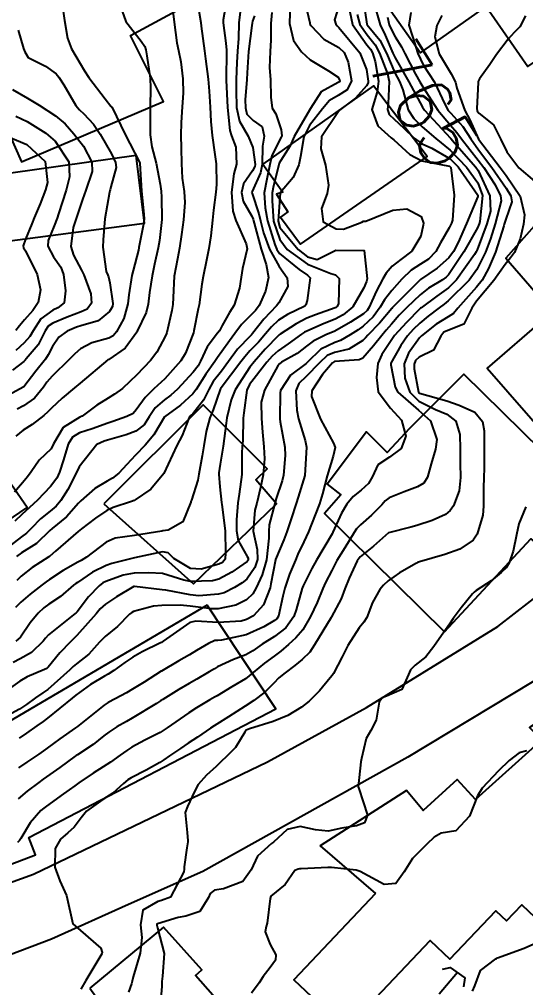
# Model space of a CAD drawing. Header units: metres. Extents: x 318500 to 325275, y 7408834 to 7428799.
# Drawn here: x 321789.5 to 321825.4, y 7422754.9 to 7422823.5 of the extents above; entities that cross this region are included whole.
import ezdxf
from ezdxf.enums import TextEntityAlignment as Align

# ---------------------------------------------------------------- set-up
doc = ezdxf.new("R2010")
doc.units = ezdxf.units.M
doc.header["$MEASUREMENT"] = 0
for name, color, linetype in [('Cotas', 45, 'Continuous'), ('Curvas de Nivel 1m', 11, 'Continuous'), ('Curvas de Nivel 5m', 15, 'Continuous'), ('Edificações', 30, 'Continuous'), ('Hidrografia', 140, 'Continuous'), ('Pontes_Viadutos_Tubos', 190, 'Continuous'), ('Vias Primárias', 230, 'Continuous')]:
    doc.layers.add(name, color=color, linetype=linetype)
doc.styles.add('Style-STANDARD', font='STANDARD.shx')

msp = doc.modelspace()

# ---------------------------------------------------------------- linework, layer by layer
at = {"layer": 'Curvas de Nivel 1m', "flags": 128}
for points, elevation in [([(321800.245, 7422825.304), (321800.486, 7422823.345), (321800.69, 7422821.876), (321800.791, 7422821.34), (321800.953, 7422820.522), (321801.106, 7422819.335), (321801.122, 7422818.317), (321801.063, 7422817.335), (321800.985, 7422816.243), (321800.954, 7422815.337), (321800.982, 7422814.41), (321801.014, 7422813.335), (321801.062, 7422812.297), (321801.194, 7422811.332), (321801.244, 7422810.573), (321801.158, 7422809.332), (321801.02, 7422808.289), (321800.867, 7422807.336), (321800.717, 7422806.569), (321800.489, 7422805.342), (321800.412, 7422803.84), (321800.391, 7422803.343), (321800.328, 7422802.919), (321799.97, 7422801.349), (321799.946, 7422801.282), (321799.876, 7422801.113), (321799.263, 7422799.955), (321798.808, 7422799.366), (321797.84, 7422798.361), (321797.352, 7422797.868), (321796.824, 7422797.39), (321796.252, 7422796.968), (321795.82, 7422796.704), (321795.016, 7422796.207), (321793.969, 7422795.427), (321793.857, 7422795.371), (321793.799, 7422795.351), (321792.623, 7422794.612), (321791.944, 7422793.457), (321791.766, 7422793.109), (321790.928, 7422792.299), (321790.366, 7422791.474), (321790.103, 7422791.118), (321789.738, 7422790.691), (321789.18, 7422790.036)], 776), ([(321804.193, 7422824.854), (321803.972, 7422823.504), (321803.976, 7422823.302), (321804.156, 7422821.86), (321804.201, 7422821.35), (321804.195, 7422821.299), (321804.197, 7422821.252), (321804.183, 7422819.299), (321804.186, 7422819.232), (321804.271, 7422817.297), (321804.447, 7422815.667), (321804.561, 7422815.293), (321804.864, 7422814.481), (321804.907, 7422813.287), (321804.729, 7422812.59), (321804.552, 7422811.292), (321804.652, 7422809.946), (321804.863, 7422809.287), (321805.603, 7422807.638), (321805.654, 7422807.275), (321805.34, 7422805.878), (321805.236, 7422805.28), (321805.126, 7422804.486), (321804.735, 7422803.288), (321804.42, 7422802.774), (321803.888, 7422801.852), (321803.707, 7422801.478), (321803.566, 7422801.303), (321802.84, 7422800.335), (321802.369, 7422799.315), (321802.187, 7422798.977), (321801.842, 7422798.532), (321800.736, 7422797.336), (321800.263, 7422796.904), (321799.818, 7422796.578), (321799.148, 7422796.022), (321798.714, 7422795.366), (321798.357, 7422794.806), (321797.785, 7422794.358), (321797.082, 7422794.086), (321795.775, 7422793.712), (321795.532, 7422793.645), (321795.014, 7422793.411), (321793.754, 7422791.826), (321793.572, 7422791.433), (321792.957, 7422790.216), (321792.47, 7422789.449), (321792.126, 7422789.041), (321791.709, 7422788.699), (321791.019, 7422788.148), (321790.387, 7422787.473), (321790.035, 7422787.128), (321789.684, 7422786.868), (321787.866, 7422785.507)], 774), ([(321809.663, 7422825.228), (321810.103, 7422823.289), (321810.113, 7422823.221), (321810.126, 7422823.177), (321810.169, 7422823.101), (321811.093, 7422822.14), (321812.154, 7422821.55), (321812.532, 7422821.186), (321812.824, 7422820.499), (321813.052, 7422819.181), (321812.757, 7422818.537), (321812.104, 7422818.147), (321811.506, 7422817.791), (321811.007, 7422817.206), (321810.078, 7422816.024), (321809.691, 7422815.224), (321809.452, 7422813.823), (321809.327, 7422813.227), (321808.932, 7422812.325), (321808.01, 7422811.252), (321807.856, 7422809.242), (321807.983, 7422808.781), (321809.28, 7422807.227), (321809.952, 7422806.708), (321810.63, 7422806.53), (321811.96, 7422807.19), (321813.96, 7422807.16), (321814.159, 7422805.158), (321814.115, 7422804.971), (321813.923, 7422804.505), (321813.151, 7422803.171), (321812.48, 7422802.603), (321811.897, 7422802.3), (321811.117, 7422801.976), (321809.883, 7422801.441), (321809.738, 7422801.366), (321809.526, 7422801.224), (321808.562, 7422800.541), (321807.862, 7422800.06), (321807.43, 7422799.673), (321807.069, 7422799.252), (321805.834, 7422797.674), (321805.641, 7422797.273), (321805.419, 7422795.663), (321805.392, 7422795.276), (321805.351, 7422793.701), (321805.321, 7422793.277), (321805.289, 7422792.801), (321805.276, 7422791.277), (321805.107, 7422789.902), (321805.015, 7422789.281), (321804.907, 7422788.076), (321804.913, 7422787.282), (321805.023, 7422786.62), (321805.672, 7422785.481), (321805.747, 7422785.345), (321805.748, 7422785.269), (321805.73, 7422785.208), (321805.668, 7422785.128), (321804.586, 7422784.356), (321803.649, 7422783.871), (321803.204, 7422783.747), (321801.646, 7422783.699), (321801.17, 7422783.804), (321799.654, 7422784.261), (321798.705, 7422784.314), (321797.654, 7422784.285), (321796.883, 7422784.156), (321795.645, 7422783.702), (321795.442, 7422783.604), (321795.182, 7422783.407), (321794.424, 7422782.622), (321793.612, 7422781.552), (321793.552, 7422781.49), (321793.473, 7422781.432), (321791.595, 7422779.925), (321791.37, 7422779.684), (321791.204, 7422779.464), (321790.391, 7422778.659), (321789.571, 7422778.23), (321789.086, 7422777.969)], 769), ([(321796.444, 7422825.15), (321797.067, 7422823.391), (321798.156, 7422821.989), (321798.407, 7422821.631), (321798.484, 7422821.375), (321798.555, 7422820.963), (321798.784, 7422819.37), (321798.806, 7422818.673), (321798.78, 7422817.37), (321798.791, 7422816.084), (321798.792, 7422815.369), (321798.918, 7422814.506), (321799.219, 7422813.362), (321799.511, 7422811.864), (321799.564, 7422811.357), (321799.597, 7422810.948), (321799.622, 7422809.356), (321799.456, 7422807.869), (321799.354, 7422807.359), (321799.101, 7422806.204), (321798.933, 7422805.365), (321798.741, 7422804.191), (321798.658, 7422803.369), (321798.511, 7422802.76), (321797.881, 7422801.45), (321797.861, 7422801.4), (321797.85, 7422801.38), (321797.022, 7422800.229), (321795.851, 7422799.434), (321795.828, 7422799.423), (321795.792, 7422799.401), (321793.833, 7422797.767), (321793.439, 7422797.436), (321792.564, 7422796.704), (321791.808, 7422795.989), (321791.538, 7422795.729), (321791.246, 7422795.466), (321790.44, 7422794.824), (321789.784, 7422794.428), (321789.272, 7422793.993)], 777), ([(321792.489, 7422825.162), (321792.72, 7422823.452), (321792.927, 7422822.217), (321793.207, 7422821.444), (321794.127, 7422819.899), (321794.452, 7422819.425), (321795.602, 7422817.903), (321796.012, 7422817.401), (321796.048, 7422817.359), (321796.089, 7422817.285), (321797.014, 7422815.391), (321798.041, 7422813.428), (321798.062, 7422813.38), (321798.065, 7422813.354), (321798.17, 7422811.378), (321798.353, 7422809.734), (321798.366, 7422809.374), (321798.327, 7422809.033), (321797.998, 7422807.379), (321797.994, 7422807.345), (321797.957, 7422807.186), (321797.581, 7422805.738), (321797.503, 7422805.384), (321797.285, 7422804.018), (321797.216, 7422803.387), (321796.931, 7422802.353), (321796.403, 7422801.395), (321796.169, 7422801.104), (321795.873, 7422800.944), (321794.667, 7422800.619), (321793.862, 7422800.202), (321793.447, 7422799.845), (321793.048, 7422799.442), (321791.838, 7422798.244), (321791.478, 7422797.819), (321791.231, 7422797.466), (321790.599, 7422796.691), (321789.81, 7422796.154), (321789.376, 7422795.917)], 778), ([(321814.651, 7422824.705), (321815.089, 7422823.156), (321815.445, 7422822.433), (321815.997, 7422821.142), (321816.145, 7422820.812), (321817.134, 7422819.125), (321818.093, 7422817.326), (321818.24, 7422817.109), (321820.07, 7422815.128), (321820.087, 7422815.107), (321820.102, 7422815.09), (321820.357, 7422814.794), (321821.861, 7422813.063), (321822.036, 7422812.825), (321822.87, 7422811.047), (321822.913, 7422809.96), (321822.654, 7422809.05), (321821.962, 7422807.198), (321821.89, 7422807.061), (321821.777, 7422806.883), (321820.503, 7422805.081), (321819.924, 7422804.509), (321819.097, 7422803.92), (321817.999, 7422803.109), (321817.949, 7422803.07), (321817.909, 7422803.035), (321816.948, 7422802.07), (321816.109, 7422801.137), (321816.011, 7422801.005), (321815.874, 7422800.773), (321815.213, 7422799.794), (321814.919, 7422799.149), (321814.823, 7422798.167), (321814.952, 7422797.149), (321815.813, 7422795.99), (321816.611, 7422795.128), (321816.901, 7422794.006), (321816.581, 7422793.128), (321815.764, 7422792.52), (321814.926, 7422791.981), (321814.55, 7422791.152), (321814.259, 7422790.638), (321813.735, 7422790.167), (321813.181, 7422789.715), (321812.74, 7422789.175), (321812.348, 7422788.543), (321811.739, 7422787.189), (321811.689, 7422787.09), (321810.569, 7422785.207), (321810.253, 7422784.62), (321809.643, 7422783.404), (321809.586, 7422783.275), (321809.565, 7422783.221), (321809.138, 7422781.704), (321808.962, 7422781.226), (321808.404, 7422780.43), (321807.596, 7422779.806), (321806.717, 7422779.253), (321806.065, 7422778.781), (321805.579, 7422778.507), (321804.686, 7422778.171), (321803.565, 7422777.644), (321803.347, 7422777.518), (321802.984, 7422777.306), (321802.087, 7422776.779), (321801.547, 7422776.462), (321800.832, 7422776.039), (321799.699, 7422775.347), (321799.529, 7422775.244), (321799.238, 7422775.066), (321797.516, 7422774.024), (321797.112, 7422773.786), (321796.436, 7422773.391), (321795.868, 7422773.033), (321795.5, 7422772.755), (321794.744, 7422772.158), (321793.637, 7422771.428), (321793.542, 7422771.366), (321793.478, 7422771.324), (321792.396, 7422770.516), (321791.456, 7422769.859), (321791.218, 7422769.697), (321790.897, 7422769.466), (321790.077, 7422768.84), (321789.438, 7422768.307)], 764), ([(321812.846, 7422824.528), (321813.136, 7422823.18), (321814.156, 7422821.744), (321814.414, 7422821.428), (321814.546, 7422821.164), (321814.745, 7422820.557), (321814.967, 7422819.157), (321814.867, 7422818.4), (321814.504, 7422817.164), (321814.914, 7422815.993), (321815.877, 7422815.143), (321816.068, 7422814.996), (321817.2, 7422813.976), (321818.046, 7422813.515), (321819.997, 7422813.134), (321820.04, 7422813.111), (321820.063, 7422813.09), (321820.092, 7422813.036), (321820.325, 7422811.085), (321820.207, 7422809.302), (321820.14, 7422809.088), (321819.985, 7422808.774), (321819.369, 7422807.696), (321819.033, 7422807.099), (321818.509, 7422806.548), (321817.946, 7422806.197), (321817.282, 7422805.778), (321816.638, 7422805.129), (321815.922, 7422804.337), (321815.393, 7422803.667), (321815.089, 7422803.148), (321814.594, 7422802.459), (321813.889, 7422801.792), (321813.521, 7422801.53), (321812.963, 7422801.174), (321812.279, 7422800.779), (321811.872, 7422800.641), (321810.893, 7422800.176), (321809.925, 7422799.219), (321809.849, 7422799.152), (321808.748, 7422798.324), (321808.033, 7422797.238), (321807.996, 7422797.07), (321807.99, 7422795.238), (321808.015, 7422795.02), (321808.344, 7422793.234), (321808.362, 7422792.636), (321808.233, 7422791.235), (321808.144, 7422790.836), (321807.725, 7422789.596), (321807.64, 7422789.322), (321807.618, 7422789.242), (321807.226, 7422787.718), (321807.194, 7422787.247), (321807.202, 7422786.764), (321807.04, 7422785.249), (321806.74, 7422784.167), (321806.314, 7422783.26), (321806.061, 7422782.836), (321805.627, 7422782.396), (321804.874, 7422782.029), (321803.617, 7422781.76), (321803.165, 7422781.756), (321801.62, 7422781.961), (321800.924, 7422782.027), (321799.62, 7422782.005), (321799.033, 7422781.944), (321797.613, 7422781.574), (321797.482, 7422781.512), (321797.32, 7422781.383), (321796.488, 7422780.504), (321795.594, 7422779.812), (321795.204, 7422779.406), (321794.449, 7422778.545), (321793.567, 7422777.879), (321793.327, 7422777.67), (321793.102, 7422777.437), (321791.539, 7422776.052), (321791.191, 7422775.807), (321790.675, 7422775.469), (321790.018, 7422774.982), (321789.522, 7422774.663), (321787.634, 7422773.631)], 767), ([(321812.19, 7422824.543), (321811.85, 7422823.52), (321811.954, 7422823.193), (321812.055, 7422823.078), (321812.168, 7422822.976), (321813.657, 7422821.175), (321814.132, 7422819.986), (321814.249, 7422819.168), (321814.233, 7422819.053), (321814.115, 7422818.834), (321813.333, 7422817.946), (321812.312, 7422817.188), (321812.184, 7422817.094), (321812.088, 7422816.948), (321810.943, 7422815.207), (321810.897, 7422814.368), (321811.215, 7422813.202), (321811.421, 7422811.797), (321811.344, 7422811.2), (321810.931, 7422810.137), (321811.057, 7422809.204), (321811.983, 7422808.698), (321812.488, 7422808.677), (321813.785, 7422809.172), (321813.917, 7422809.244), (321813.991, 7422809.242), (321814.069, 7422809.247), (321815.999, 7422810.015), (321816.991, 7422810.116), (321817.995, 7422809.569), (321818.159, 7422809.108), (321818.148, 7422808.948), (321817.976, 7422808.172), (321817.344, 7422807.119), (321816.559, 7422806.523), (321815.944, 7422806.044), (321815.517, 7422805.564), (321815.286, 7422805.146), (321814.813, 7422804.26), (321814.317, 7422803.156), (321814.158, 7422802.906), (321813.903, 7422802.676), (321812.992, 7422802.075), (321811.884, 7422801.449), (321811.709, 7422801.366), (321811.287, 7422801.199), (321810.347, 7422800.739), (321809.867, 7422800.376), (321809.22, 7422799.866), (321808.104, 7422799.237), (321807.957, 7422799.131), (321807.848, 7422798.992), (321806.883, 7422797.254), (321806.668, 7422796.406), (321806.675, 7422795.257), (321806.759, 7422794.281), (321806.856, 7422793.254), (321806.893, 7422792.385), (321806.803, 7422791.254), (321806.618, 7422790.375), (321806.349, 7422789.261), (321806.215, 7422788.76), (321806.084, 7422787.264), (321806.385, 7422785.967), (321806.392, 7422785.259), (321806.219, 7422784.705), (321805.649, 7422783.869), (321805.322, 7422783.597), (321804.769, 7422783.283), (321804.028, 7422782.9), (321803.632, 7422782.794), (321802.25, 7422782.694), (321801.631, 7422782.75), (321799.904, 7422783.078), (321799.636, 7422783.115), (321797.675, 7422783.344), (321797.639, 7422783.338), (321796.414, 7422782.606), (321795.62, 7422782.093), (321795.259, 7422781.762), (321794.957, 7422781.41), (321793.595, 7422779.887), (321793.147, 7422779.437), (321792.382, 7422778.644), (321791.562, 7422777.624), (321791.475, 7422777.548), (321791.292, 7422777.463), (321790.076, 7422776.951), (321789.547, 7422776.637), (321787.953, 7422775.504)], 768), ([(321807.421, 7422824.018), (321807.339, 7422823.258), (321807.341, 7422822.076), (321807.295, 7422821.259), (321807.256, 7422820.136), (321807.319, 7422819.258), (321807.333, 7422818.026), (321807.44, 7422817.256), (321807.687, 7422816.855), (321808.075, 7422815.719), (321808.112, 7422815.281), (321808.095, 7422815.24), (321808.088, 7422815.221), (321808.069, 7422815.191), (321807.404, 7422813.895), (321807.283, 7422813.251), (321807.063, 7422812.216), (321806.871, 7422811.257), (321806.934, 7422810.191), (321807.103, 7422809.253), (321807.621, 7422807.59), (321807.761, 7422807.243), (321807.956, 7422806.946), (321809.348, 7422805.817), (321809.933, 7422805.41), (321810.136, 7422805.217), (321809.914, 7422803.627), (321809.826, 7422803.306), (321809.742, 7422803.222), (321808.519, 7422802.616), (321807.895, 7422802.218), (321807.391, 7422801.744), (321806.962, 7422801.254), (321806.458, 7422800.675), (321805.862, 7422800.04), (321805.496, 7422799.635), (321805.221, 7422799.279), (321803.831, 7422797.417), (321803.778, 7422797.353), (321803.755, 7422797.301), (321803.256, 7422795.858), (321803.027, 7422795.308), (321802.758, 7422794.338), (321802.598, 7422793.312), (321802.47, 7422792.606), (321802.25, 7422791.315), (321802.17, 7422790.889), (321801.722, 7422789.456), (321801.68, 7422789.361), (321801.665, 7422789.321), (321801.099, 7422787.929), (321800.071, 7422787.344), (321799.689, 7422787.286), (321799.613, 7422787.275), (321797.686, 7422786.963), (321796.307, 7422786.77), (321795.681, 7422786.501), (321794.27, 7422785.421), (321793.901, 7422785.192), (321793.665, 7422785.064), (321792.621, 7422784.48), (321791.646, 7422783.839), (321791.423, 7422783.682), (321791.131, 7422783.465), (321790.294, 7422782.81), (321789.621, 7422782.231), (321789.237, 7422781.865)], 771), ([(321805.193, 7422824.277), (321805.079, 7422823.286), (321805.049, 7422822.176), (321804.976, 7422821.288), (321804.931, 7422820.496), (321804.894, 7422819.288), (321804.877, 7422818.519), (321804.901, 7422817.288), (321805.118, 7422816.322), (321805.73, 7422815.275), (321806.058, 7422814.461), (321806.223, 7422813.267), (321806.199, 7422813.106), (321806.033, 7422812.812), (321805.403, 7422811.895), (321805.268, 7422811.281), (321805.372, 7422810.647), (321805.993, 7422809.606), (321806.095, 7422809.372), (321806.116, 7422809.268), (321806.156, 7422809.099), (321806.658, 7422807.26), (321807.022, 7422806.176), (321807.166, 7422805.251), (321806.954, 7422804.288), (321806.507, 7422803.261), (321806.255, 7422802.915), (321805.899, 7422802.552), (321805.261, 7422801.908), (321804.796, 7422801.286), (321804.41, 7422800.754), (321803.861, 7422800.009), (321803.571, 7422799.586), (321803.381, 7422799.305), (321802.744, 7422798.408), (321802.042, 7422797.318), (321801.963, 7422797.183), (321801.825, 7422797.011), (321800.937, 7422796.209), (321799.8, 7422795.365), (321799.054, 7422794.088), (321798.447, 7422793.37), (321797.763, 7422792.646), (321797.145, 7422791.998), (321796.579, 7422791.392), (321796.122, 7422791.019), (321795.741, 7422790.819), (321794.864, 7422790.282), (321793.883, 7422789.428), (321793.798, 7422789.349), (321793.718, 7422789.263), (321792.864, 7422788.281), (321791.853, 7422787.458), (321791.688, 7422787.309), (321790.746, 7422786.403), (321789.673, 7422785.742), (321789.327, 7422785.485)], 773), ([(321813.468, 7422823.89), (321813.645, 7422823.175), (321814.163, 7422822.457), (321814.742, 7422821.747), (321815.045, 7422821.157), (321815.604, 7422819.672), (321815.724, 7422819.146), (321815.661, 7422817.582), (321815.616, 7422817.147), (321815.738, 7422816.797), (321816.083, 7422816.462), (321816.768, 7422815.821), (321817.509, 7422815.118), (321818.064, 7422814.725), (321818.742, 7422814.421), (321820.049, 7422813.657), (321820.614, 7422813.081), (321822.01, 7422811.092), (321822.021, 7422811.06), (321822.009, 7422810.987), (321821.198, 7422809.072), (321820.622, 7422807.733), (321820.279, 7422807.085), (321819.953, 7422806.652), (321819.119, 7422805.921), (321817.95, 7422805.11), (321815.979, 7422803.139), (321815.946, 7422803.103), (321815.909, 7422803.061), (321815.037, 7422802.005), (321814.224, 7422801.157), (321814.06, 7422800.976), (321813.874, 7422800.78), (321812.863, 7422800.177), (321811.861, 7422799.933), (321811.338, 7422799.718), (321810.798, 7422799.206), (321809.84, 7422798.22), (321809.326, 7422797.734), (321809.113, 7422797.227), (321809.195, 7422795.84), (321809.307, 7422795.225), (321809.777, 7422793.696), (321809.88, 7422793.218), (321809.75, 7422791.22), (321809.282, 7422789.669), (321809.139, 7422789.226), (321808.788, 7422788.145), (321808.481, 7422787.232), (321808.256, 7422786.663), (321807.67, 7422785.27), (321807.664, 7422785.24), (321807.351, 7422783.538), (321807.284, 7422783.245), (321806.826, 7422782.048), (321806.112, 7422781.262), (321805.607, 7422781), (321805.229, 7422780.899), (321803.605, 7422780.805), (321802.03, 7422780.892), (321801.605, 7422780.801), (321799.71, 7422779.467), (321799.59, 7422779.387), (321799.522, 7422779.351), (321798.227, 7422778.723), (321797.574, 7422778.339), (321796.999, 7422777.955), (321796.224, 7422777.393), (321795.816, 7422777.138), (321795.554, 7422776.996), (321794.555, 7422776.405), (321793.533, 7422775.654), (321793.259, 7422775.434), (321791.516, 7422774.018), (321791.2, 7422773.776), (321790.762, 7422773.467), (321790.029, 7422772.947), (321789.497, 7422772.591)], 766), ([(321817.276, 7422824.031), (321817.116, 7422823.126), (321817.378, 7422822.338), (321817.767, 7422821.116), (321818.138, 7422820.315), (321818.931, 7422819.102), (321819.668, 7422817.522), (321819.91, 7422817.092), (321820.088, 7422816.889), (321820.95, 7422815.949), (321821.522, 7422815.068), (321822.059, 7422814.301), (321823.003, 7422813.046), (321824.018, 7422811.578), (321824.353, 7422811.027), (321824.421, 7422810.611), (321823.993, 7422809.372), (321823.889, 7422809.032), (321823.855, 7422808.899), (321823.261, 7422807.04), (321822.776, 7422805.881), (321822.329, 7422805.054), (321821.925, 7422804.559), (321820.6, 7422803.08), (321820.282, 7422802.707), (321819.901, 7422802.463), (321819.054, 7422801.937), (321818.018, 7422801.109), (321817.944, 7422801.044), (321817.878, 7422800.97), (321817.09, 7422799.893), (321816.801, 7422799.126), (321816.831, 7422798.117), (321817.203, 7422797.119), (321817.821, 7422796.486), (321819.019, 7422795.885), (321819.807, 7422795.573), (321820.448, 7422795.074), (321820.745, 7422794.111), (321820.755, 7422793.07), (321820.767, 7422792.063), (321820.781, 7422791.07), (321820.679, 7422790.128), (321820.285, 7422789.074), (321820.063, 7422788.728), (321819.711, 7422788.449), (321818.774, 7422788.024), (321817.699, 7422787.681), (321817.253, 7422787.561), (321815.69, 7422787.14), (321814.622, 7422786.209), (321813.673, 7422785.444), (321813.461, 7422785.163), (321812.885, 7422783.938), (321812.585, 7422783.176), (321812.325, 7422782.484), (321811.631, 7422781.19), (321811.61, 7422781.159), (321810.441, 7422779.207), (321810.1, 7422778.695), (321809.574, 7422778.165), (321809.05, 7422777.743), (321808.364, 7422777.232), (321807.92, 7422776.87), (321807.549, 7422776.497), (321806.924, 7422775.864), (321806.142, 7422775.261), (321805.526, 7422774.875), (321804.338, 7422774.107), (321803.513, 7422773.587), (321803.336, 7422773.478), (321803.068, 7422773.304), (321802.152, 7422772.661), (321801.494, 7422772.236), (321800.941, 7422771.876), (321800.167, 7422771.34), (321799.767, 7422771.054), (321799.473, 7422770.869), (321798.496, 7422770.334), (321797.456, 7422769.786), (321797.2, 7422769.636), (321796.892, 7422769.386), (321796.142, 7422768.694), (321795.439, 7422768.258), (321794.277, 7422767.417), (321793.891, 7422766.955), (321793.413, 7422766.296), (321792.959, 7422765.884), (321792.437, 7422765.444), (321792.069, 7422764.771), (321792.046, 7422763.45), (321792.398, 7422762.482), (321792.851, 7422761.437), (321793.32, 7422759.43), (321795.295, 7422757.707), (321795.389, 7422757.399), (321795.369, 7422757.319), (321795.288, 7422757.189), (321794.239, 7422755.415), (321793.874, 7422754.808)], 762), ([(321806.178, 7422823.803), (321806.039, 7422823.405), (321806.019, 7422823.272), (321806.003, 7422823.107), (321805.758, 7422821.276), (321805.657, 7422819.747), (321805.633, 7422819.277), (321805.534, 7422817.843), (321805.536, 7422817.278), (321805.641, 7422816.832), (321806.081, 7422816.371), (321806.734, 7422815.921), (321806.862, 7422815.258), (321806.761, 7422814.558), (321806.728, 7422813.26), (321806.621, 7422812.671), (321806.011, 7422811.344), (321805.986, 7422811.295), (321805.981, 7422811.27), (321805.985, 7422811.246), (321806.009, 7422811.191), (321806.492, 7422809.759), (321806.611, 7422809.261), (321806.832, 7422808.403), (321807.237, 7422807.251), (321807.942, 7422806.023), (321808.499, 7422805.234), (321808.549, 7422804.609), (321807.912, 7422803.448), (321807.741, 7422803.243), (321806.853, 7422802.298), (321806.033, 7422801.268), (321805.963, 7422801.184), (321805.877, 7422801.096), (321804.982, 7422800.164), (321804.34, 7422799.293), (321803.843, 7422798.611), (321803.264, 7422797.877), (321802.941, 7422797.309), (321802.568, 7422796.563), (321801.804, 7422795.583), (321801.668, 7422795.456), (321801.562, 7422795.324), (321801.064, 7422794.048), (321800.68, 7422793.336), (321799.75, 7422791.35), (321798.839, 7422790.258), (321797.722, 7422789.485), (321797.648, 7422789.454), (321797.466, 7422789.383), (321796.168, 7422788.941), (321795.71, 7422788.727), (321794.926, 7422788.187), (321793.914, 7422787.427), (321793.688, 7422787.254), (321792.078, 7422785.858), (321791.67, 7422785.497), (321791.651, 7422785.479), (321791.617, 7422785.461), (321790.43, 7422784.7), (321789.649, 7422784.072), (321789.344, 7422783.785)], 772), ([(321815.617, 7422823.71), (321815.729, 7422823.147), (321815.869, 7422822.846), (321816.162, 7422822.313), (321816.613, 7422821.591), (321816.837, 7422821.13), (321817.594, 7422819.652), (321817.912, 7422819.113), (321818.115, 7422818.757), (321819.167, 7422817.099), (321820.079, 7422816.033), (321820.519, 7422815.527), (321820.85, 7422815.078), (321822.048, 7422813.574), (321822.443, 7422813.054), (321823.239, 7422811.824), (321823.628, 7422811.036), (321823.659, 7422810.688), (321823.243, 7422809.041), (321822.915, 7422807.987), (321822.558, 7422807.051), (321821.941, 7422805.805), (321821.399, 7422805.068), (321819.915, 7422803.588), (321819.637, 7422803.368), (321819.269, 7422803.096), (321818.5, 7422802.505), (321817.894, 7422802.012), (321817.431, 7422801.573), (321817.038, 7422801.123), (321816.563, 7422800.437), (321815.85, 7422799.171), (321815.838, 7422799.152), (321815.849, 7422799.055), (321816.162, 7422797.464), (321816.35, 7422797.132), (321817.811, 7422795.837), (321818.654, 7422795.097), (321819.111, 7422793.759), (321819.004, 7422793.091), (321818.697, 7422792.033), (321818.456, 7422791.099), (321818.174, 7422790.673), (321817.739, 7422790.407), (321816.8, 7422790.058), (321815.728, 7422789.64), (321815.446, 7422789.421), (321815.2, 7422789.145), (321814.466, 7422788.395), (321813.698, 7422787.724), (321813.425, 7422787.433), (321813.254, 7422787.167), (321812.597, 7422786.094), (321812.022, 7422785.185), (321811.895, 7422784.958), (321811.659, 7422784.486), (321811.222, 7422783.62), (321811.022, 7422783.199), (321810.616, 7422782.214), (321810.165, 7422781.212), (321809.601, 7422780.287), (321809.116, 7422779.704), (321808.602, 7422779.23), (321808.052, 7422778.766), (321807.578, 7422778.411), (321806.899, 7422777.921), (321806.093, 7422777.262), (321805.814, 7422777.008), (321805.553, 7422776.811), (321804.584, 7422776.245), (321803.535, 7422775.608), (321803.34, 7422775.495), (321803.021, 7422775.305), (321802.083, 7422774.756), (321801.521, 7422774.401), (321800.003, 7422773.343), (321799.713, 7422773.141), (321799.505, 7422773.012), (321798.414, 7422772.449), (321797.489, 7422771.95), (321797.136, 7422771.732), (321796.669, 7422771.388), (321795.977, 7422770.89), (321795.468, 7422770.567), (321794.753, 7422770.118), (321793.746, 7422769.426), (321793.448, 7422769.218), (321792.658, 7422768.657), (321791.433, 7422767.791), (321791.246, 7422767.647), (321791.042, 7422767.464), (321790.298, 7422766.59), (321789.617, 7422765.478), (321789.537, 7422765.339), (321789.396, 7422765.197)], 763), ([(321819.457, 7422823.821), (321819.102, 7422823.101), (321818.97, 7422822.294), (321819.283, 7422821.099), (321820.129, 7422819.679), (321820.425, 7422819.085), (321820.529, 7422818.668), (321821.082, 7422817.075), (321821.438, 7422816.424), (321822.07, 7422815.06), (321823.604, 7422813.037), (321824.032, 7422812.488), (321825.011, 7422811.02), (321825.318, 7422809.696), (321825.25, 7422809.017), (321825.016, 7422807.978), (321824.604, 7422807.024), (321824.333, 7422806.648), (321823.947, 7422806.167), (321823.158, 7422805.042), (321821.915, 7422803.565), (321821.597, 7422803.065), (321821.027, 7422801.939), (321819.886, 7422801.49), (321819.609, 7422801.368), (321819.393, 7422801.095), (321818.861, 7422800.099), (321817.857, 7422799.597), (321817.597, 7422799.371), (321817.501, 7422799.115), (321817.51, 7422798.778), (321817.803, 7422797.11), (321817.829, 7422797.075), (321817.89, 7422797.048), (321819.821, 7422796.507), (321820.694, 7422796.195), (321821.81, 7422795.696), (321822.335, 7422795.052), (321822.457, 7422794.383), (321822.45, 7422793.05), (321822.461, 7422791.753), (321822.44, 7422791.05), (321822.419, 7422790.371), (321822.413, 7422789.05), (321822.359, 7422788.401), (321821.964, 7422787.056), (321821.686, 7422786.628), (321820.743, 7422786.005), (321819.675, 7422785.624), (321817.882, 7422785.107), (321817.733, 7422785.045), (321817.668, 7422785.01), (321816.465, 7422784.32), (321815.649, 7422783.743), (321815.338, 7422783.45), (321815.078, 7422783.146), (321814.556, 7422782.221), (321814.143, 7422781.155), (321813.944, 7422780.819), (321813.603, 7422780.422), (321812.791, 7422779.172), (321812.395, 7422778.36), (321811.79, 7422777.187), (321811.698, 7422777.048), (321811.555, 7422776.873), (321810.784, 7422775.959), (321810.053, 7422775.212), (321809.526, 7422774.788), (321808.548, 7422774.201), (321807.515, 7422773.79), (321805.825, 7422773.265), (321805.606, 7422773.171), (321805.506, 7422773.035), (321804.836, 7422771.934), (321804.212, 7422771.289), (321803.829, 7422770.941), (321803.469, 7422770.596), (321802.789, 7422769.978), (321802.19, 7422769.313), (321801.93, 7422768.83), (321801.434, 7422767.762), (321801.261, 7422767.323), (321801.409, 7422765.904), (321801.472, 7422765.319), (321801.467, 7422765.251), (321801.393, 7422764.82), (321801.205, 7422763.49), (321801.198, 7422763.323), (321801.182, 7422763.136), (321800.242, 7422761.337), (321799.603, 7422761.089), (321799.345, 7422761.034), (321798.281, 7422760.42), (321798.113, 7422759.368), (321798.203, 7422758.47), (321798.087, 7422757.368), (321797.588, 7422755.69), (321797.507, 7422755.376), (321797.458, 7422755.186), (321797.258, 7422754.6)], 761), ([(321789.438, 7422822.77), (321789.823, 7422821.485), (321789.901, 7422821.239), (321790.14, 7422820.841), (321791.369, 7422820.23), (321792.123, 7422819.693), (321792.329, 7422819.457), (321792.67, 7422818.893), (321793.528, 7422817.438), (321793.783, 7422817.13), (321794.084, 7422816.838), (321794.768, 7422816.111), (321795.245, 7422815.412), (321796.049, 7422814.024), (321796.344, 7422813.397), (321796.377, 7422813.054), (321796.014, 7422811.67), (321795.957, 7422811.455), (321795.942, 7422811.401), (321795.907, 7422811.299), (321795.571, 7422809.406), (321795.458, 7422807.917), (321795.444, 7422807.408), (321795.665, 7422805.673), (321795.785, 7422805.402), (321795.83, 7422805.302), (321795.925, 7422804.873), (321796.152, 7422803.398), (321796.117, 7422803.188), (321795.902, 7422802.843), (321795.116, 7422802.187), (321793.886, 7422801.823), (321793.58, 7422801.739), (321792.914, 7422801.444), (321792.314, 7422801.013), (321791.864, 7422800.36), (321791.554, 7422799.763), (321791.363, 7422799.465), (321790.698, 7422798.615), (321789.83, 7422797.502), (321789.799, 7422797.48), (321788.53, 7422796.788)], 779), ([(321789.274, 7422816.684), (321790.078, 7422816.296), (321791.408, 7422815.467), (321792.062, 7422814.899), (321793.017, 7422813.445), (321793.085, 7422812.384), (321792.83, 7422811.448), (321792.29, 7422809.753), (321792.19, 7422809.457), (321791.982, 7422808.911), (321791.552, 7422807.878), (321791.545, 7422807.464), (321791.949, 7422806.715), (321792.458, 7422805.972), (321792.645, 7422805.449), (321792.781, 7422804.31), (321792.707, 7422803.448), (321792.258, 7422803.101), (321791.902, 7422802.936), (321791.051, 7422802.31), (321790.491, 7422801.474), (321790.272, 7422801.078), (321789.867, 7422800.625), (321789.263, 7422800.085)], 781), ([(321788.111, 7422815.468), (321790.058, 7422814.669), (321791.339, 7422813.467), (321791.507, 7422811.976), (321791.364, 7422811.466), (321790.995, 7422810.475), (321790.568, 7422809.474), (321790.402, 7422809.058), (321789.967, 7422807.956), (321789.802, 7422807.482), (321789.823, 7422807.347), (321789.955, 7422807.144), (321790.794, 7422805.471), (321791.02, 7422804.368), (321790.858, 7422803.471), (321790.465, 7422802.91), (321789.892, 7422802.255), (321789.539, 7422801.831), (321789.261, 7422801.489)], 782), ([(321825.491, 7422771.702), (321824.938, 7422771.558), (321824.242, 7422771.019), (321823.473, 7422770.29), (321822.315, 7422769.047), (321821.989, 7422768.515), (321821.43, 7422767.06), (321820.442, 7422766.042), (321819.412, 7422765.871), (321818.916, 7422765.579), (321818.402, 7422765.095), (321817.39, 7422764.073), (321816.803, 7422763.119), (321816.197, 7422762.298), (321815.366, 7422762.236), (321813.669, 7422763.157), (321813.381, 7422763.251), (321811.631, 7422763.434), (321811.382, 7422763.428), (321809.491, 7422763.338), (321809.372, 7422763.33), (321809.278, 7422763.314), (321809.049, 7422763.223), (321808.363, 7422762.227), (321807.352, 7422761.412), (321807.302, 7422761.241), (321807.077, 7422759.491), (321807.009, 7422759.245), (321806.936, 7422758.865), (321807.307, 7422757.983), (321807.689, 7422757.236), (321807.67, 7422756.861), (321807.286, 7422756.34), (321806.805, 7422755.719), (321806.521, 7422755.251), (321805.98, 7422754.538)], 759), ([(321821.643, 7422754.675), (321821.792, 7422755.052), (321822.205, 7422756.128), (321823.299, 7422756.971), (321823.336, 7422756.993), (321823.407, 7422757.028), (321825.307, 7422757.723), (321826.194, 7422758.108)], 759)]:
    msp.add_lwpolyline(points, dxfattribs=dict(at, elevation=elevation))
at = {"layer": 'Curvas de Nivel 5m', "flags": 128}
for points, elevation in [([(321808.702, 7422824.733), (321808.668, 7422823.243), (321808.958, 7422822.038), (321809.506, 7422821.23), (321810.142, 7422820.679), (321811.427, 7422819.904), (321812.124, 7422819.445), (321812.233, 7422819.189), (321812.203, 7422819.105), (321812.118, 7422819.057), (321810.912, 7422818.404), (321810.15, 7422817.219), (321810.089, 7422817.109), (321808.998, 7422815.231), (321808.704, 7422814.59), (321808.045, 7422813.544), (321807.934, 7422813.349), (321807.906, 7422813.242), (321807.523, 7422811.742), (321807.438, 7422811.249), (321807.429, 7422810.674), (321807.537, 7422809.247), (321807.97, 7422807.933), (321808.504, 7422807.235), (321809.944, 7422806.184), (321811.602, 7422805.528), (321811.934, 7422805.448), (321812.192, 7422805.186), (321812.139, 7422803.414), (321812.037, 7422803.188), (321811.971, 7422803.128), (321811.909, 7422803.1), (321810.504, 7422802.608), (321809.897, 7422802.362), (321809.144, 7422801.975), (321808.001, 7422801.239), (321807.93, 7422801.189), (321807.879, 7422801.148), (321806.947, 7422800.171), (321806.151, 7422799.265), (321805.846, 7422798.895), (321804.82, 7422797.285), (321804.541, 7422796.567), (321804.236, 7422795.293), (321804.167, 7422794.922), (321803.955, 7422793.297), (321803.757, 7422792.021), (321803.652, 7422791.4), (321803.651, 7422791.301), (321803.737, 7422790.417), (321803.839, 7422789.298), (321803.862, 7422789.154), (321804.096, 7422787.294), (321804.122, 7422785.741), (321804.102, 7422785.294), (321803.912, 7422785.051), (321803.664, 7422784.932), (321802.401, 7422784.571), (321801.66, 7422784.629), (321800.477, 7422785.338), (321800.069, 7422785.74), (321799.675, 7422785.806), (321797.67, 7422785.38), (321796.075, 7422784.985), (321795.662, 7422784.847), (321794.71, 7422784.359), (321793.643, 7422783.643), (321793.516, 7422783.558), (321793.356, 7422783.434), (321792.429, 7422782.647), (321791.619, 7422782.092), (321791.25, 7422781.829), (321790.862, 7422781.467), (321790.294, 7422780.782), (321789.593, 7422779.768), (321789.264, 7422779.485)], 770), ([(321813.864, 7422825.173), (321814.149, 7422823.192), (321814.155, 7422823.17), (321814.17, 7422823.15), (321815.071, 7422822.068), (321815.534, 7422821.149), (321816.129, 7422819.761), (321816.453, 7422819.135), (321816.704, 7422818.538), (321817.077, 7422817.125), (321817.485, 7422816.52), (321818.078, 7422815.931), (321819.04, 7422815.1), (321820.058, 7422814.276), (321821.21, 7422813.072), (321822.023, 7422811.949), (321822.332, 7422811.055), (321822.157, 7422809.223), (321822.108, 7422809.058), (321821.986, 7422808.76), (321821.032, 7422807.074), (321819.935, 7422805.442), (321819.762, 7422805.262), (321819.501, 7422805.094), (321818.527, 7422804.501), (321817.919, 7422804.03), (321816.974, 7422803.124), (321816.449, 7422802.585), (321815.892, 7422801.951), (321815.515, 7422801.514), (321815.207, 7422801.147), (321814.622, 7422800.399), (321813.856, 7422799.538), (321813.598, 7422799.42), (321811.851, 7422799.284), (321811.784, 7422799.258), (321811.709, 7422799.192), (321811.011, 7422798.371), (321810.243, 7422797.214), (321810.229, 7422796.809), (321810.851, 7422795.204), (321811.775, 7422793.513), (321811.895, 7422793.188), (321811.764, 7422792.586), (321811.342, 7422791.196), (321811.007, 7422789.925), (321810.783, 7422789.204), (321810.496, 7422788.42), (321810.011, 7422787.215), (321809.683, 7422786.503), (321809.267, 7422785.631), (321809.083, 7422785.226), (321808.662, 7422784.223), (321808.341, 7422783.233), (321808.202, 7422782.663), (321807.878, 7422781.237), (321807.779, 7422781.068), (321807.607, 7422780.936), (321806.836, 7422780.485), (321805.597, 7422779.934), (321803.84, 7422779.544), (321803.592, 7422779.528), (321803.383, 7422779.511), (321802.93, 7422779.307), (321802.085, 7422778.813), (321801.578, 7422778.517), (321800.829, 7422778.073), (321799.59, 7422777.35), (321799.572, 7422777.337), (321798.356, 7422776.56), (321797.54, 7422776.064), (321797.105, 7422775.816), (321796.309, 7422775.392), (321795.809, 7422775.116), (321795.525, 7422774.929), (321793.64, 7422773.428), (321793.568, 7422773.37), (321793.508, 7422773.329), (321792.388, 7422772.556), (321791.486, 7422771.892), (321791.237, 7422771.709), (321790.893, 7422771.466), (321790.055, 7422770.89), (321789.465, 7422770.487)], 765), ([(321802.187, 7422824.429), (321802.374, 7422823.318), (321802.413, 7422823.072), (321802.639, 7422821.315), (321802.706, 7422820.75), (321802.89, 7422819.312), (321802.974, 7422818.445), (321803.032, 7422817.311), (321803.086, 7422816.304), (321803.174, 7422815.309), (321803.385, 7422813.971), (321803.46, 7422813.306), (321803.483, 7422811.841), (321803.454, 7422811.306), (321803.279, 7422810.025), (321803.201, 7422809.308), (321803.092, 7422808.191), (321802.947, 7422807.31), (321802.781, 7422806.478), (321802.54, 7422805.314), (321802.459, 7422804.78), (321802.265, 7422803.316), (321802.2, 7422803.022), (321801.882, 7422801.462), (321801.864, 7422801.337), (321801.857, 7422801.32), (321801.303, 7422799.884), (321800.975, 7422799.333), (321799.837, 7422798.056), (321799.06, 7422797.362), (321798.442, 7422796.749), (321797.807, 7422795.865), (321797.58, 7422795.605), (321797.132, 7422795.387), (321796.148, 7422795.043), (321795.793, 7422794.918), (321794.677, 7422794.526), (321793.782, 7422794.238), (321793.279, 7422793.936), (321792.985, 7422793.442), (321792.644, 7422792.332), (321792.374, 7422791.451), (321792.174, 7422791.023), (321791.735, 7422790.441), (321791.257, 7422789.935), (321790.803, 7422789.469), (321790.247, 7422788.939), (321789.705, 7422788.448), (321789.202, 7422787.983)], 775), ([(321825.395, 7422823.804), (321824.988, 7422823.022), (321824.591, 7422822.601), (321824.161, 7422822.132), (321823.335, 7422821.042), (321822.856, 7422820.332), (321822.124, 7422819.337), (321822.045, 7422819.137), (321822.038, 7422819.061), (321821.931, 7422817.224), (321821.975, 7422817.062), (321822.015, 7422816.986), (321822.088, 7422816.899), (321823.113, 7422816.077), (321823.64, 7422815.036), (321824.057, 7422814.145), (321824.91, 7422813.021), (321826.026, 7422812.078)], 760), ([(321789.025, 7422818.577), (321790.097, 7422817.964), (321790.917, 7422817.472), (321792.082, 7422816.705), (321792.756, 7422816.129), (321793.382, 7422815.44), (321794.057, 7422814.559), (321794.661, 7422813.421), (321794.683, 7422812.768), (321794.236, 7422811.427), (321794.003, 7422810.775), (321793.545, 7422809.437), (321793.341, 7422808.8), (321793.16, 7422807.442), (321793.353, 7422806.841), (321793.935, 7422805.775), (321794.095, 7422805.428), (321794.582, 7422804.085), (321794.631, 7422803.419), (321794.325, 7422803.002), (321793.901, 7422802.807), (321792.906, 7422802.433), (321791.888, 7422802.019), (321791.556, 7422801.793), (321791.349, 7422801.465), (321790.851, 7422800.484), (321790.014, 7422799.478), (321789.935, 7422799.393), (321789.848, 7422799.302), (321789.033, 7422798.683)], 780), ([(321825.419, 7422789.005), (321824.918, 7422787.795), (321824.763, 7422787.014), (321824.512, 7422785.851), (321824.227, 7422785.022), (321824.011, 7422784.678), (321823.659, 7422784.329), (321822.949, 7422783.742), (321821.892, 7422783.056), (321821.749, 7422782.948), (321821.636, 7422782.821), (321820.843, 7422781.846), (321820.276, 7422781.073), (321820.011, 7422780.671), (321819.6, 7422780.114), (321818.891, 7422779.09), (321818.317, 7422778.361), (321817.57, 7422777.78), (321817.238, 7422777.442), (321817.106, 7422777.117), (321816.615, 7422776.053), (321815.536, 7422775.568), (321815.231, 7422775.446), (321815.028, 7422775.145), (321814.799, 7422773.865), (321814.424, 7422773.151), (321814.091, 7422772.564), (321813.759, 7422771.157), (321813.715, 7422770.919), (321813.54, 7422769.159), (321813.578, 7422769.029), (321814.19, 7422767.152), (321813.982, 7422766.594), (321813.418, 7422766.392), (321812.38, 7422766.212), (321811.412, 7422766.017), (321810.505, 7422766.113), (321809.417, 7422766.33), (321808.512, 7422766.131), (321807.542, 7422765.239), (321807.465, 7422765.174), (321807.399, 7422765.142), (321806.408, 7422764.232), (321805.938, 7422763.261), (321805.362, 7422762.451), (321803.987, 7422761.921), (321803.355, 7422761.816), (321803.054, 7422761.602), (321802.927, 7422761.304), (321802.32, 7422760.325), (321801.33, 7422759.983), (321800.776, 7422759.881), (321799.321, 7422759.45), (321799.262, 7422759.41), (321799.254, 7422759.351), (321799.317, 7422759.158), (321799.789, 7422757.343), (321799.657, 7422755.727), (321799.607, 7422755.345), (321799.621, 7422754.988), (321799.482, 7422753.346)], 760)]:
    msp.add_lwpolyline(points, dxfattribs=dict(at, elevation=elevation))
at = {"layer": 'Edificações'}
for points in [[(321787.589, 7422818.101), (321789.675, 7422813.44), (321799.737, 7422817.733), (321797.406, 7422822.394), (321811.64, 7422830.121), (321817.949, 7422821.174), (321817.949, 7422821.174), (321822.599, 7422824.452), (321825.557, 7422820.208), (321839.586, 7422829.834)], [(321827.466, 7422810.54), (321823.986, 7422806.61), (321835.739, 7422793.093)]]:
    msp.add_lwpolyline(points, dxfattribs=at)
for points in [[(321806.783, 7422813.283), (321808.185, 7422811.292), (321807.742, 7422811.144), (321808.554, 7422809.89), (321808.037, 7422809.522), (321809.439, 7422807.604), (321818.421, 7422813.83), (321814.63, 7422818.833)], [(321797.801, 7422813.89), (321783.535, 7422811.886), (321784.154, 7422807.244), (321798.397, 7422809.1)], [(321766.919, 7422783.142), (321757.328, 7422777.902), (321759.335, 7422774.224), (321768.592, 7422779.24), (321769.093, 7422778.385), (321772.307, 7422780.341), (321773.565, 7422778.315), (321779.865, 7422782.859), (321780.214, 7422782.23), (321790.074, 7422788.942), (321787.838, 7422792.154), (321785.253, 7422790.688), (321780.844, 7422797.54), (321780.215, 7422797.191), (321779.097, 7422798.657), (321777.699, 7422797.679), (321774.136, 7422802.289), (321771.411, 7422796.841), (321774.905, 7422790.897), (321765.892, 7422785.171)], [(321835.189, 7422792.613), (321826.71, 7422802.328), (321822.685, 7422798.815), (321827.229, 7422793.608), (321826.53, 7422792.998), (321821.028, 7422798.393), (321817.176, 7422794.542), (321815.589, 7422792.843), (321814.116, 7422794.315), (321811.331, 7422790.604), (321812.309, 7422789.849), (321811.157, 7422788.528), (321819.655, 7422780.147), (321825.774, 7422786.716), (321827.134, 7422785.583)], [(321795.514, 7422789.203), (321801.86, 7422783.54), (321807.752, 7422789.203), (321806.279, 7422790.902), (321807.072, 7422791.695), (321802.54, 7422796.225)], [(321802.838, 7422782.027), (321786.707, 7422772.556), (321776.893, 7422768.61), (321778.247, 7422765.34), (321780.503, 7422766.355), (321782.646, 7422761.281), (321790.655, 7422764.325), (321790.204, 7422765.565), (321807.706, 7422774.688)], [(321814.757, 7422761.581), (321808.979, 7422755.48), (321812.674, 7422751.981), (321818.626, 7422758.267), (321820.033, 7422756.935), (321823.285, 7422760.37), (321824.046, 7422759.65), (321825.128, 7422760.793), (321826.949, 7422759.069), (321836.031, 7422768.66), (321832.645, 7422772.055), (321831.882, 7422771.184), (321828.611, 7422775.215), (321825.668, 7422773.363), (321826.54, 7422772.491), (321821.852, 7422768.242), (321820.544, 7422769.658), (321818.146, 7422767.479), (321816.947, 7422768.896), (321810.831, 7422764.968)], [(321794.504, 7422754.89), (321804.214, 7422741.414), (321811.543, 7422747.878), (321807.305, 7422752.683), (321805.863, 7422751.411), (321802.009, 7422755.781), (321802.453, 7422756.182), (321799.731, 7422759.2)]]:
    msp.add_lwpolyline(points, close=True, dxfattribs=at)
at = {"layer": 'Hidrografia'}
msp.add_lwpolyline([(321820.56, 7422755.981), (321819.282, 7422754.459)], dxfattribs=at)
at = {"layer": 'Pontes_Viadutos_Tubos'}
msp.add_lwpolyline([(321819.517, 7422756.221), (321820.054, 7422756.345), (321821.087, 7422755.602), (321821.004, 7422754.982)], dxfattribs=at)
at = {"layer": 'Vias Primárias'}
for points in [[(323715.644, 7420145.548, 0), (323709.04, 7420132.939)], [(323831.088, 7420001.787, 0), (323833.844, 7420008.443, 0.220888)], [(321775.069, 7422757.396), (321790.521, 7422762.968), (321807.114, 7422770.929), (321814.111, 7422774.761), (321823.424, 7422780.524), (321839.634, 7422793.085), (321850.19, 7422802.106), (321852.205, 7422804.319, 0.112977), (321856.417, 7422811.793, 0.193026), (321855.747, 7422818.978), (321849.897, 7422824.457), (321838.396, 7422835.186), (321831.677, 7422842.772), (321827.168, 7422848.916), (321824.581, 7422853.036), (321821.895, 7422858.51), (321821.32, 7422860.522), (321820.074, 7422865.503), (321818.732, 7422875.179), (321818.254, 7422881.05, -0.092758)], [(321822.781, 7422746.077), (321837.643, 7422758.837), (321853.999, 7422773.548), (321875.295, 7422794.692), (321876.012, 7422795.88, 0.289926), (321875.918, 7422800.291), (321869.129, 7422806.951, 0.244952), (321866.964, 7422807.61, 0.084552), (321862.635, 7422806.011), (321852.459, 7422797.158), (321845.401, 7422790.95), (321836.915, 7422784.158), (321830.327, 7422779.266), (321817.042, 7422771.256), (321802.535, 7422763.156), (321797.256, 7422760.801), (321791.797, 7422758.356), (321784.362, 7422755.533), (321766.232, 7422749.871)]]:
    msp.add_lwpolyline(points, format="xyb", dxfattribs=at)

# ---------------------------------------------------------------- texts
at = {"layer": 'Cotas', "style": 'Style-STANDARD'}
msp.add_text('765', height=4, rotation=302.23751, dxfattribs=at).set_placement((321818.168, 7422817.539, 765), align=Align.MIDDLE_CENTER)

doc.saveas('drawing.dxf')
